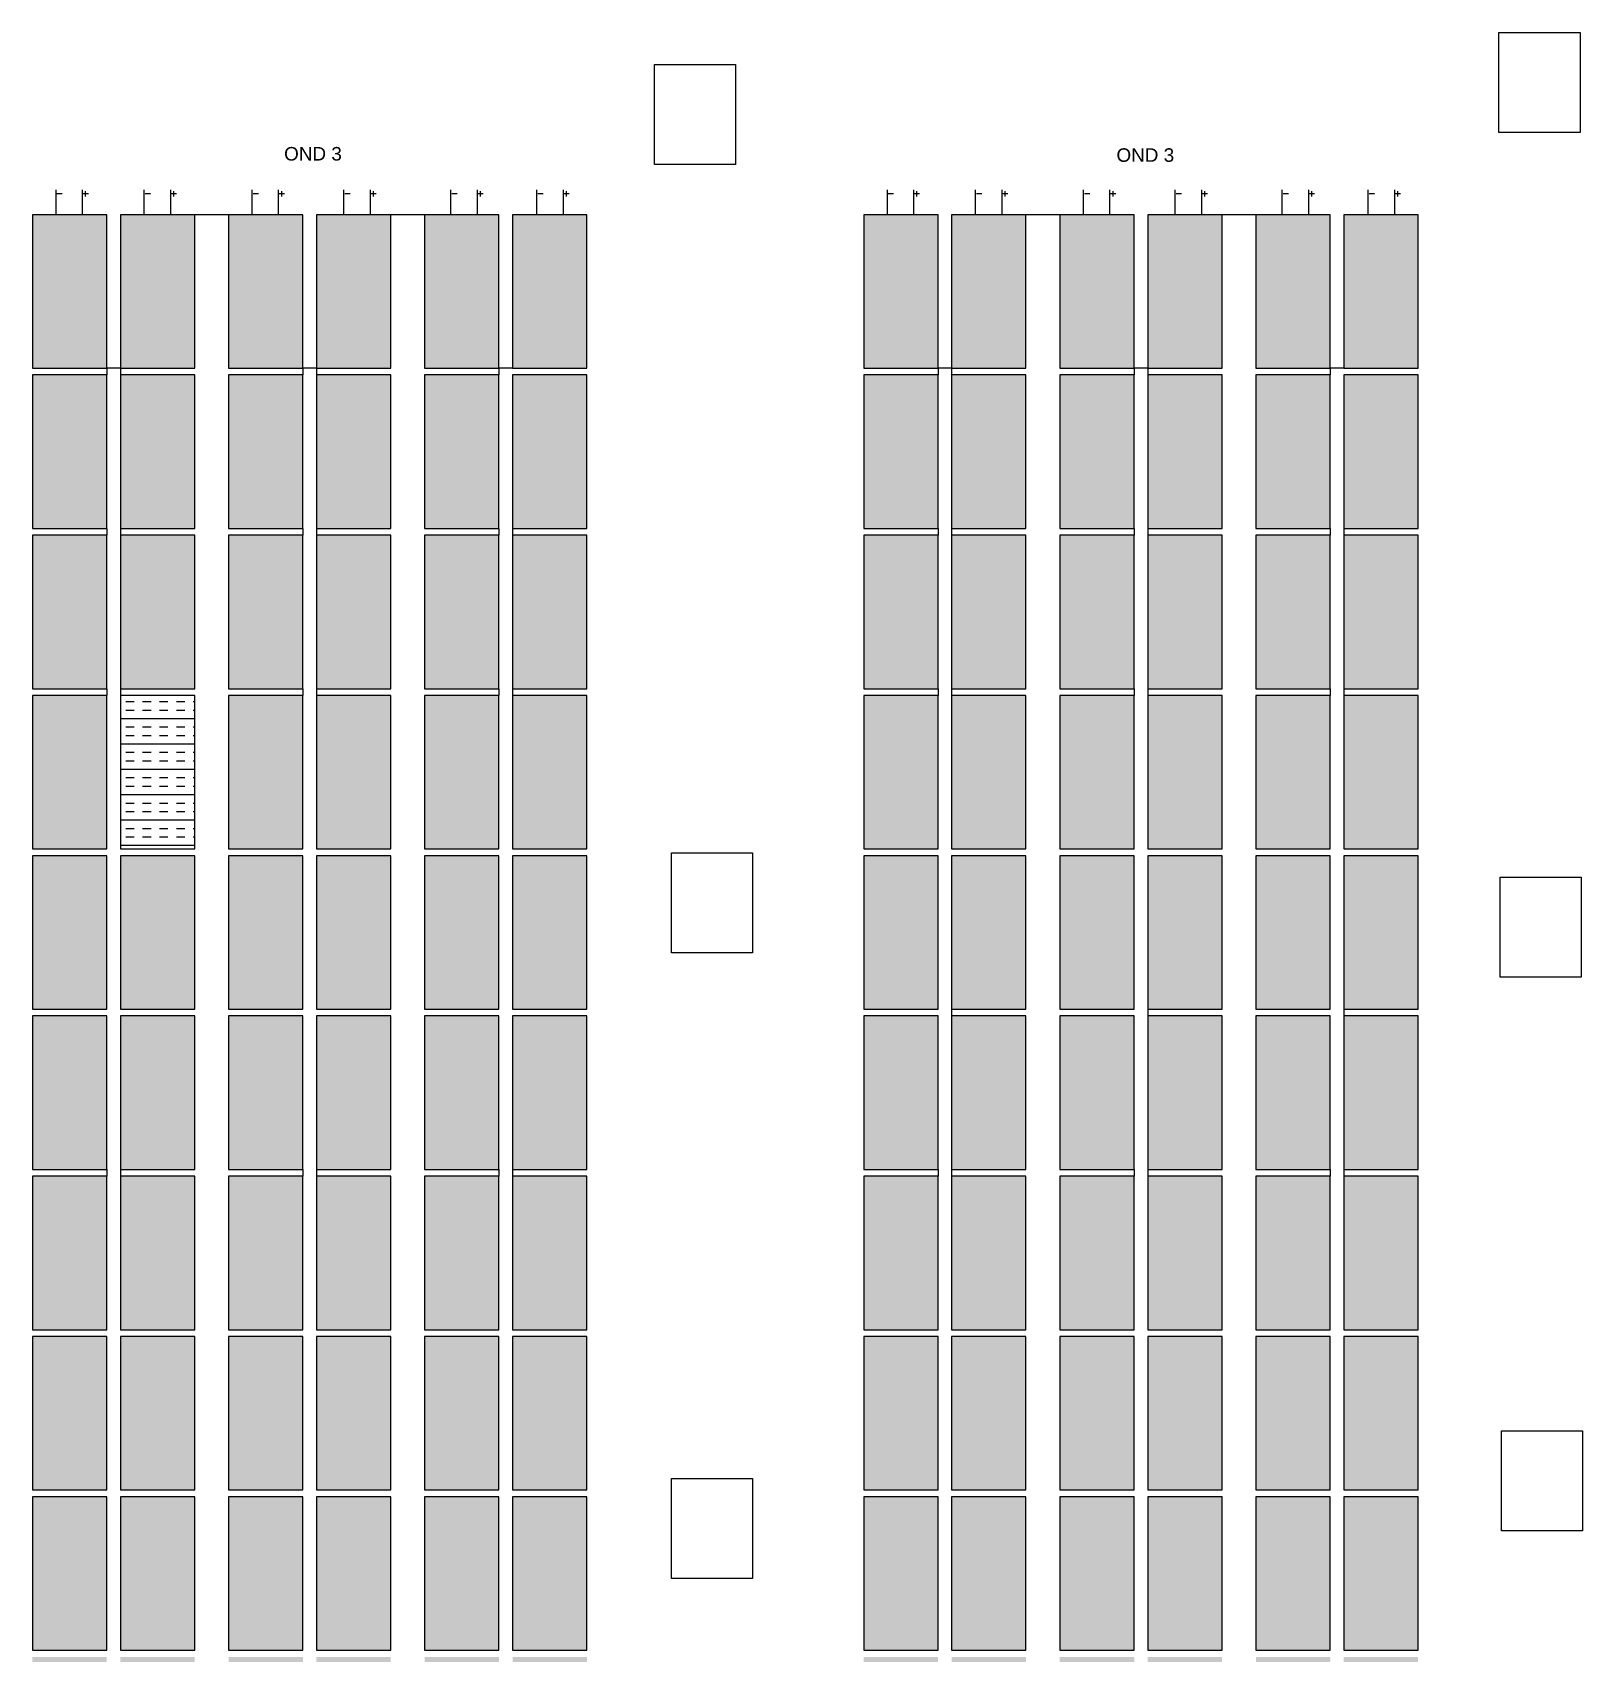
# Model space of a CAD drawing. Header units: inches. Extents: x 38 to 634, y 49 to 167.
# Drawn here: x 376.87 to 399.8, y 74.3 to 98.27 of the extents above; entities that cross this region are included whole.
import ezdxf

# ---------------------------------------------------------------- set-up
doc = ezdxf.new("R2010")
doc.units = ezdxf.units.IN
doc.header["$MEASUREMENT"] = 0
doc.styles.get("Standard").update_dxf_attribs({"font": 'arial.ttf'})

msp = doc.modelspace()

# ---------------------------------------------------------------- hatches: boundary and pattern name
at = {"true_color": 0x603857}
h = msp.add_hatch(dxfattribs=at)
h.set_pattern_fill('INSUL', color=219)
h.paths.add_polyline_path([(377.971, 95.576), (376.871, 95.576), (376.871, 93.306), (377.971, 93.306)])
h.paths.add_polyline_path([(377.971, 93.206), (376.871, 93.206), (376.871, 90.936), (377.971, 90.936)])
h.paths.add_polyline_path([(377.971, 90.836), (376.871, 90.836), (376.871, 88.566), (377.971, 88.566)])
h.paths.add_polyline_path([(377.971, 88.466), (376.871, 88.466), (376.871, 86.196), (377.971, 86.196)])
h.paths.add_polyline_path([(377.971, 86.096), (376.871, 86.096), (376.871, 83.826), (377.971, 83.826)])
h.paths.add_polyline_path([(377.971, 83.726), (376.871, 83.726), (376.871, 81.456), (377.971, 81.456)])
h.paths.add_polyline_path([(377.971, 81.356), (376.871, 81.356), (376.871, 79.086), (377.971, 79.086)])
h.paths.add_polyline_path([(377.971, 78.986), (376.871, 78.986), (376.871, 76.716), (377.971, 76.716)])
h.paths.add_polyline_path([(377.971, 76.616), (376.871, 76.616), (376.871, 74.346), (377.971, 74.346)])
h.paths.add_polyline_path([(377.971, 74.246), (376.871, 74.246), (376.871, 71.976), (377.971, 71.976)])
h.paths.add_polyline_path([(377.971, 71.876), (376.871, 71.876), (376.871, 69.606), (377.971, 69.606)])
h.paths.add_polyline_path([(377.971, 69.506), (376.871, 69.506), (376.871, 67.236), (377.971, 67.236)])
h.paths.add_polyline_path([(377.971, 67.136), (376.871, 67.136), (376.871, 64.866), (377.971, 64.866)])
h.paths.add_polyline_path([(377.971, 64.766), (376.871, 64.766), (376.871, 62.496), (377.971, 62.496)])
h.paths.add_polyline_path([(377.971, 62.396), (376.871, 62.396), (376.871, 60.126), (377.971, 60.126)])
at = {"true_color": 0x493140}
h = msp.add_hatch(dxfattribs=at)
h.set_pattern_fill('INSUL', color=229)
h.paths.add_polyline_path([(379.271, 95.576), (378.171, 95.576), (378.171, 93.306), (379.271, 93.306)])
h.paths.add_polyline_path([(379.271, 93.206), (378.171, 93.206), (378.171, 90.936), (379.271, 90.936)])
h.paths.add_polyline_path([(379.271, 90.836), (378.171, 90.836), (378.171, 88.566), (379.271, 88.566)])
h.paths.add_polyline_path([(379.271, 86.096), (378.171, 86.096), (378.171, 83.826), (379.271, 83.826)])
h.paths.add_polyline_path([(379.271, 83.726), (378.171, 83.726), (378.171, 81.456), (379.271, 81.456)])
h.paths.add_polyline_path([(379.271, 81.356), (378.171, 81.356), (378.171, 79.086), (379.271, 79.086)])
h.paths.add_polyline_path([(379.271, 78.986), (378.171, 78.986), (378.171, 76.716), (379.271, 76.716)])
h.paths.add_polyline_path([(379.271, 76.616), (378.171, 76.616), (378.171, 74.346), (379.271, 74.346)])
h.paths.add_polyline_path([(379.271, 74.246), (378.171, 74.246), (378.171, 71.976), (379.271, 71.976)])
h.paths.add_polyline_path([(379.271, 71.876), (378.171, 71.876), (378.171, 69.606), (379.271, 69.606)])
h.paths.add_polyline_path([(379.271, 69.506), (378.171, 69.506), (378.171, 67.236), (379.271, 67.236)])
h.paths.add_polyline_path([(379.271, 67.136), (378.171, 67.136), (378.171, 64.866), (379.271, 64.866)])
h.paths.add_polyline_path([(379.271, 64.766), (378.171, 64.766), (378.171, 62.496), (379.271, 62.496)])
h.paths.add_polyline_path([(379.271, 62.396), (378.171, 62.396), (378.171, 60.126), (379.271, 60.126)])
at = {"true_color": 0x6b80a2}
h = msp.add_hatch(dxfattribs=at)
h.set_pattern_fill('INSUL', color=145)
h.paths.add_polyline_path([(380.871, 95.576), (379.771, 95.576), (379.771, 93.306), (380.871, 93.306)])
h.paths.add_polyline_path([(380.871, 93.206), (379.771, 93.206), (379.771, 90.936), (380.871, 90.936)])
h.paths.add_polyline_path([(380.871, 90.836), (379.771, 90.836), (379.771, 88.566), (380.871, 88.566)])
h.paths.add_polyline_path([(380.871, 88.466), (379.771, 88.466), (379.771, 86.196), (380.871, 86.196)])
h.paths.add_polyline_path([(380.871, 86.096), (379.771, 86.096), (379.771, 83.826), (380.871, 83.826)])
h.paths.add_polyline_path([(380.871, 83.726), (379.771, 83.726), (379.771, 81.456), (380.871, 81.456)])
h.paths.add_polyline_path([(380.871, 81.356), (379.771, 81.356), (379.771, 79.086), (380.871, 79.086)])
h.paths.add_polyline_path([(380.871, 78.986), (379.771, 78.986), (379.771, 76.716), (380.871, 76.716)])
h.paths.add_polyline_path([(380.871, 76.616), (379.771, 76.616), (379.771, 74.346), (380.871, 74.346)])
h.paths.add_polyline_path([(380.871, 74.246), (379.771, 74.246), (379.771, 71.976), (380.871, 71.976)])
h.paths.add_polyline_path([(380.871, 71.876), (379.771, 71.876), (379.771, 69.606), (380.871, 69.606)])
h.paths.add_polyline_path([(380.871, 69.506), (379.771, 69.506), (379.771, 67.236), (380.871, 67.236)])
h.paths.add_polyline_path([(380.871, 67.136), (379.771, 67.136), (379.771, 64.866), (380.871, 64.866)])
h.paths.add_polyline_path([(380.871, 64.766), (379.771, 64.766), (379.771, 62.496), (380.871, 62.496)])
h.paths.add_polyline_path([(380.871, 62.396), (379.771, 62.396), (379.771, 60.126), (380.871, 60.126)])
at = {"true_color": 0x555887}
h = msp.add_hatch(dxfattribs=at)
h.set_pattern_fill('INSUL', color=165)
h.paths.add_polyline_path([(382.171, 95.576), (381.071, 95.576), (381.071, 93.306), (382.171, 93.306)])
h.paths.add_polyline_path([(382.171, 93.206), (381.071, 93.206), (381.071, 90.936), (382.171, 90.936)])
h.paths.add_polyline_path([(382.171, 90.836), (381.071, 90.836), (381.071, 88.566), (382.171, 88.566)])
h.paths.add_polyline_path([(382.171, 88.466), (381.071, 88.466), (381.071, 86.196), (382.171, 86.196)])
h.paths.add_polyline_path([(382.171, 86.096), (381.071, 86.096), (381.071, 83.826), (382.171, 83.826)])
h.paths.add_polyline_path([(382.171, 83.726), (381.071, 83.726), (381.071, 81.456), (382.171, 81.456)])
h.paths.add_polyline_path([(382.171, 81.356), (381.071, 81.356), (381.071, 79.086), (382.171, 79.086)])
h.paths.add_polyline_path([(382.171, 78.986), (381.071, 78.986), (381.071, 76.716), (382.171, 76.716)])
h.paths.add_polyline_path([(382.171, 76.616), (381.071, 76.616), (381.071, 74.346), (382.171, 74.346)])
h.paths.add_polyline_path([(382.171, 74.246), (381.071, 74.246), (381.071, 71.976), (382.171, 71.976)])
h.paths.add_polyline_path([(382.171, 71.876), (381.071, 71.876), (381.071, 69.606), (382.171, 69.606)])
h.paths.add_polyline_path([(382.171, 69.506), (381.071, 69.506), (381.071, 67.236), (382.171, 67.236)])
h.paths.add_polyline_path([(382.171, 67.136), (381.071, 67.136), (381.071, 64.866), (382.171, 64.866)])
h.paths.add_polyline_path([(382.171, 64.766), (381.071, 64.766), (381.071, 62.496), (382.171, 62.496)])
h.paths.add_polyline_path([(382.171, 62.396), (381.071, 62.396), (381.071, 60.126), (382.171, 60.126)])
at = {"true_color": 0xf26722}
h = msp.add_hatch(dxfattribs=at)
h.set_pattern_fill('INSUL', color=30)
h.paths.add_polyline_path([(383.771, 95.576), (382.671, 95.576), (382.671, 93.306), (383.771, 93.306)])
h.paths.add_polyline_path([(383.771, 93.206), (382.671, 93.206), (382.671, 90.936), (383.771, 90.936)])
h.paths.add_polyline_path([(383.771, 90.836), (382.671, 90.836), (382.671, 88.566), (383.771, 88.566)])
h.paths.add_polyline_path([(383.771, 88.466), (382.671, 88.466), (382.671, 86.196), (383.771, 86.196)])
h.paths.add_polyline_path([(383.771, 86.096), (382.671, 86.096), (382.671, 83.826), (383.771, 83.826)])
h.paths.add_polyline_path([(383.771, 83.726), (382.671, 83.726), (382.671, 81.456), (383.771, 81.456)])
h.paths.add_polyline_path([(383.771, 81.356), (382.671, 81.356), (382.671, 79.086), (383.771, 79.086)])
h.paths.add_polyline_path([(383.771, 78.986), (382.671, 78.986), (382.671, 76.716), (383.771, 76.716)])
h.paths.add_polyline_path([(383.771, 76.616), (382.671, 76.616), (382.671, 74.346), (383.771, 74.346)])
h.paths.add_polyline_path([(383.771, 74.246), (382.671, 74.246), (382.671, 71.976), (383.771, 71.976)])
h.paths.add_polyline_path([(383.771, 71.876), (382.671, 71.876), (382.671, 69.606), (383.771, 69.606)])
h.paths.add_polyline_path([(383.771, 69.506), (382.671, 69.506), (382.671, 67.236), (383.771, 67.236)])
h.paths.add_polyline_path([(383.771, 67.136), (382.671, 67.136), (382.671, 64.866), (383.771, 64.866)])
h.paths.add_polyline_path([(383.771, 64.766), (382.671, 64.766), (382.671, 62.496), (383.771, 62.496)])
h.paths.add_polyline_path([(383.771, 62.396), (382.671, 62.396), (382.671, 60.126), (383.771, 60.126)])
at = {"true_color": 0xa953a0}
h = msp.add_hatch(dxfattribs=at)
h.set_pattern_fill('INSUL', color=215)
h.paths.add_polyline_path([(385.071, 95.576), (383.971, 95.576), (383.971, 93.306), (385.071, 93.306)])
h.paths.add_polyline_path([(385.071, 93.206), (383.971, 93.206), (383.971, 90.936), (385.071, 90.936)])
h.paths.add_polyline_path([(385.071, 90.836), (383.971, 90.836), (383.971, 88.566), (385.071, 88.566)])
h.paths.add_polyline_path([(385.071, 88.466), (383.971, 88.466), (383.971, 86.196), (385.071, 86.196)])
h.paths.add_polyline_path([(385.071, 86.096), (383.971, 86.096), (383.971, 83.826), (385.071, 83.826)])
h.paths.add_polyline_path([(385.071, 83.726), (383.971, 83.726), (383.971, 81.456), (385.071, 81.456)])
h.paths.add_polyline_path([(385.071, 81.356), (383.971, 81.356), (383.971, 79.086), (385.071, 79.086)])
h.paths.add_polyline_path([(385.071, 78.986), (383.971, 78.986), (383.971, 76.716), (385.071, 76.716)])
h.paths.add_polyline_path([(385.071, 76.616), (383.971, 76.616), (383.971, 74.346), (385.071, 74.346)])
h.paths.add_polyline_path([(385.071, 74.246), (383.971, 74.246), (383.971, 71.976), (385.071, 71.976)])
h.paths.add_polyline_path([(385.071, 71.876), (383.971, 71.876), (383.971, 69.606), (385.071, 69.606)])
h.paths.add_polyline_path([(385.071, 69.506), (383.971, 69.506), (383.971, 67.236), (385.071, 67.236)])
h.paths.add_polyline_path([(385.071, 67.136), (383.971, 67.136), (383.971, 64.866), (385.071, 64.866)])
h.paths.add_polyline_path([(385.071, 64.766), (383.971, 64.766), (383.971, 62.496), (385.071, 62.496)])
h.paths.add_polyline_path([(385.071, 62.396), (383.971, 62.396), (383.971, 60.126), (385.071, 60.126)])
h = msp.add_hatch()
h.set_pattern_fill('INSUL', color=2)
h.paths.add_polyline_path([(390.265, 95.576), (389.165, 95.576), (389.165, 93.306), (390.265, 93.306)])
h.paths.add_polyline_path([(390.265, 93.206), (389.165, 93.206), (389.165, 90.936), (390.265, 90.936)])
h.paths.add_polyline_path([(390.265, 90.836), (389.165, 90.836), (389.165, 88.566), (390.265, 88.566)])
h.paths.add_polyline_path([(390.265, 88.466), (389.165, 88.466), (389.165, 86.196), (390.265, 86.196)])
h.paths.add_polyline_path([(390.265, 86.096), (389.165, 86.096), (389.165, 83.826), (390.265, 83.826)])
h.paths.add_polyline_path([(390.265, 83.726), (389.165, 83.726), (389.165, 81.456), (390.265, 81.456)])
h.paths.add_polyline_path([(390.265, 81.356), (389.165, 81.356), (389.165, 79.086), (390.265, 79.086)])
h.paths.add_polyline_path([(390.265, 78.986), (389.165, 78.986), (389.165, 76.716), (390.265, 76.716)])
h.paths.add_polyline_path([(390.265, 76.616), (389.165, 76.616), (389.165, 74.346), (390.265, 74.346)])
h.paths.add_polyline_path([(390.265, 74.246), (389.165, 74.246), (389.165, 71.976), (390.265, 71.976)])
h.paths.add_polyline_path([(390.265, 71.876), (389.165, 71.876), (389.165, 69.606), (390.265, 69.606)])
h.paths.add_polyline_path([(390.265, 69.506), (389.165, 69.506), (389.165, 67.236), (390.265, 67.236)])
h.paths.add_polyline_path([(390.265, 67.136), (389.165, 67.136), (389.165, 64.866), (390.265, 64.866)])
h.paths.add_polyline_path([(390.265, 64.766), (389.165, 64.766), (389.165, 62.496), (390.265, 62.496)])
h.paths.add_polyline_path([(390.265, 62.396), (389.165, 62.396), (389.165, 60.126), (390.265, 60.126)])
h = msp.add_hatch()
h.set_pattern_fill('INSUL', color=1)
h.paths.add_polyline_path([(391.565, 95.576), (390.465, 95.576), (390.465, 93.306), (391.565, 93.306)])
h.paths.add_polyline_path([(391.565, 93.206), (390.465, 93.206), (390.465, 90.936), (391.565, 90.936)])
h.paths.add_polyline_path([(391.565, 90.836), (390.465, 90.836), (390.465, 88.566), (391.565, 88.566)])
h.paths.add_polyline_path([(391.565, 88.466), (390.465, 88.466), (390.465, 86.196), (391.565, 86.196)])
h.paths.add_polyline_path([(391.565, 86.096), (390.465, 86.096), (390.465, 83.826), (391.565, 83.826)])
h.paths.add_polyline_path([(391.565, 83.726), (390.465, 83.726), (390.465, 81.456), (391.565, 81.456)])
h.paths.add_polyline_path([(391.565, 81.356), (390.465, 81.356), (390.465, 79.086), (391.565, 79.086)])
h.paths.add_polyline_path([(391.565, 78.986), (390.465, 78.986), (390.465, 76.716), (391.565, 76.716)])
h.paths.add_polyline_path([(391.565, 76.616), (390.465, 76.616), (390.465, 74.346), (391.565, 74.346)])
h.paths.add_polyline_path([(391.565, 74.246), (390.465, 74.246), (390.465, 71.976), (391.565, 71.976)])
h.paths.add_polyline_path([(391.565, 71.876), (390.465, 71.876), (390.465, 69.606), (391.565, 69.606)])
h.paths.add_polyline_path([(391.565, 69.506), (390.465, 69.506), (390.465, 67.236), (391.565, 67.236)])
h.paths.add_polyline_path([(391.565, 67.136), (390.465, 67.136), (390.465, 64.866), (391.565, 64.866)])
h.paths.add_polyline_path([(391.565, 64.766), (390.465, 64.766), (390.465, 62.496), (391.565, 62.496)])
h.paths.add_polyline_path([(391.565, 62.396), (390.465, 62.396), (390.465, 60.126), (391.565, 60.126)])
at = {"true_color": 0x3a7050}
h = msp.add_hatch(dxfattribs=at)
h.set_pattern_fill('INSUL', color=107)
h.paths.add_polyline_path([(393.165, 95.576), (392.065, 95.576), (392.065, 93.306), (393.165, 93.306)])
h.paths.add_polyline_path([(393.165, 93.206), (392.065, 93.206), (392.065, 90.936), (393.165, 90.936)])
h.paths.add_polyline_path([(393.165, 90.836), (392.065, 90.836), (392.065, 88.566), (393.165, 88.566)])
h.paths.add_polyline_path([(393.165, 88.466), (392.065, 88.466), (392.065, 86.196), (393.165, 86.196)])
h.paths.add_polyline_path([(393.165, 86.096), (392.065, 86.096), (392.065, 83.826), (393.165, 83.826)])
h.paths.add_polyline_path([(393.165, 83.726), (392.065, 83.726), (392.065, 81.456), (393.165, 81.456)])
h.paths.add_polyline_path([(393.165, 81.356), (392.065, 81.356), (392.065, 79.086), (393.165, 79.086)])
h.paths.add_polyline_path([(393.165, 78.986), (392.065, 78.986), (392.065, 76.716), (393.165, 76.716)])
h.paths.add_polyline_path([(393.165, 76.616), (392.065, 76.616), (392.065, 74.346), (393.165, 74.346)])
h.paths.add_polyline_path([(393.165, 74.246), (392.065, 74.246), (392.065, 71.976), (393.165, 71.976)])
h.paths.add_polyline_path([(393.165, 71.876), (392.065, 71.876), (392.065, 69.606), (393.165, 69.606)])
h.paths.add_polyline_path([(393.165, 67.136), (392.065, 67.136), (392.065, 64.866), (393.165, 64.866)])
h.paths.add_polyline_path([(393.165, 69.506), (392.065, 69.506), (392.065, 67.236), (393.165, 67.236)])
h.paths.add_polyline_path([(393.165, 64.766), (392.065, 64.766), (392.065, 62.496), (393.165, 62.496)])
h.paths.add_polyline_path([(393.165, 62.396), (392.065, 62.396), (392.065, 60.126), (393.165, 60.126)])
h = msp.add_hatch()
h.set_pattern_fill('INSUL', color=3)
h.paths.add_polyline_path([(394.465, 95.576), (393.365, 95.576), (393.365, 93.306), (394.465, 93.306)])
h.paths.add_polyline_path([(394.465, 93.206), (393.365, 93.206), (393.365, 90.936), (394.465, 90.936)])
h.paths.add_polyline_path([(394.465, 90.836), (393.365, 90.836), (393.365, 88.566), (394.465, 88.566)])
h.paths.add_polyline_path([(394.465, 88.466), (393.365, 88.466), (393.365, 86.196), (394.465, 86.196)])
h.paths.add_polyline_path([(394.465, 86.096), (393.365, 86.096), (393.365, 83.826), (394.465, 83.826)])
h.paths.add_polyline_path([(394.465, 83.726), (393.365, 83.726), (393.365, 81.456), (394.465, 81.456)])
h.paths.add_polyline_path([(394.465, 81.356), (393.365, 81.356), (393.365, 79.086), (394.465, 79.086)])
h.paths.add_polyline_path([(394.465, 78.986), (393.365, 78.986), (393.365, 76.716), (394.465, 76.716)])
h.paths.add_polyline_path([(394.465, 76.616), (393.365, 76.616), (393.365, 74.346), (394.465, 74.346)])
h.paths.add_polyline_path([(394.465, 74.246), (393.365, 74.246), (393.365, 71.976), (394.465, 71.976)])
h.paths.add_polyline_path([(394.465, 71.876), (393.365, 71.876), (393.365, 69.606), (394.465, 69.606)])
h.paths.add_polyline_path([(394.465, 69.506), (393.365, 69.506), (393.365, 67.236), (394.465, 67.236)])
h.paths.add_polyline_path([(394.465, 67.136), (393.365, 67.136), (393.365, 64.866), (394.465, 64.866)])
h.paths.add_polyline_path([(394.465, 64.766), (393.365, 64.766), (393.365, 62.496), (394.465, 62.496)])
h.paths.add_polyline_path([(394.465, 62.396), (393.365, 62.396), (393.365, 60.126), (394.465, 60.126)])
h = msp.add_hatch()
h.set_pattern_fill('INSUL', color=6)
h.paths.add_polyline_path([(396.065, 95.576), (394.965, 95.576), (394.965, 93.306), (396.065, 93.306)])
h.paths.add_polyline_path([(396.065, 93.206), (394.965, 93.206), (394.965, 90.936), (396.065, 90.936)])
h.paths.add_polyline_path([(396.065, 90.836), (394.965, 90.836), (394.965, 88.566), (396.065, 88.566)])
h.paths.add_polyline_path([(396.065, 88.466), (394.965, 88.466), (394.965, 86.196), (396.065, 86.196)])
h.paths.add_polyline_path([(396.065, 86.096), (394.965, 86.096), (394.965, 83.826), (396.065, 83.826)])
h.paths.add_polyline_path([(396.065, 83.726), (394.965, 83.726), (394.965, 81.456), (396.065, 81.456)])
h.paths.add_polyline_path([(396.065, 81.356), (394.965, 81.356), (394.965, 79.086), (396.065, 79.086)])
h.paths.add_polyline_path([(396.065, 78.986), (394.965, 78.986), (394.965, 76.716), (396.065, 76.716)])
h.paths.add_polyline_path([(396.065, 76.616), (394.965, 76.616), (394.965, 74.346), (396.065, 74.346)])
h.paths.add_polyline_path([(396.065, 74.246), (394.965, 74.246), (394.965, 71.976), (396.065, 71.976)])
h.paths.add_polyline_path([(396.065, 71.876), (394.965, 71.876), (394.965, 69.606), (396.065, 69.606)])
h.paths.add_polyline_path([(396.065, 69.506), (394.965, 69.506), (394.965, 67.236), (396.065, 67.236)])
h.paths.add_polyline_path([(396.065, 67.136), (394.965, 67.136), (394.965, 64.866), (396.065, 64.866)])
h.paths.add_polyline_path([(396.065, 64.766), (394.965, 64.766), (394.965, 62.496), (396.065, 62.496)])
h.paths.add_polyline_path([(396.065, 62.396), (394.965, 62.396), (394.965, 60.126), (396.065, 60.126)])
h = msp.add_hatch()
h.set_pattern_fill('INSUL', color=244)
h.paths.add_polyline_path([(397.365, 95.576), (396.265, 95.576), (396.265, 93.306), (397.365, 93.306)])
h.paths.add_polyline_path([(397.365, 93.206), (396.265, 93.206), (396.265, 90.936), (397.365, 90.936)])
h.paths.add_polyline_path([(397.365, 90.836), (396.265, 90.836), (396.265, 88.566), (397.365, 88.566)])
h.paths.add_polyline_path([(397.365, 88.466), (396.265, 88.466), (396.265, 86.196), (397.365, 86.196)])
h.paths.add_polyline_path([(397.365, 86.096), (396.265, 86.096), (396.265, 83.826), (397.365, 83.826)])
h.paths.add_polyline_path([(397.365, 83.726), (396.265, 83.726), (396.265, 81.456), (397.365, 81.456)])
h.paths.add_polyline_path([(397.365, 81.356), (396.265, 81.356), (396.265, 79.086), (397.365, 79.086)])
h.paths.add_polyline_path([(397.365, 78.986), (396.265, 78.986), (396.265, 76.716), (397.365, 76.716)])
h.paths.add_polyline_path([(397.365, 76.616), (396.265, 76.616), (396.265, 74.346), (397.365, 74.346)])
h.paths.add_polyline_path([(397.365, 74.246), (396.265, 74.246), (396.265, 71.976), (397.365, 71.976)])
h.paths.add_polyline_path([(397.365, 71.876), (396.265, 71.876), (396.265, 69.606), (397.365, 69.606)])
h.paths.add_polyline_path([(397.365, 69.506), (396.265, 69.506), (396.265, 67.236), (397.365, 67.236)])
h.paths.add_polyline_path([(397.365, 67.136), (396.265, 67.136), (396.265, 64.866), (397.365, 64.866)])
h.paths.add_polyline_path([(397.365, 64.766), (396.265, 64.766), (396.265, 62.496), (397.365, 62.496)])
h.paths.add_polyline_path([(397.365, 62.396), (396.265, 62.396), (396.265, 60.126), (397.365, 60.126)])
at = {"true_color": 0x493140}
h = msp.add_hatch(dxfattribs=at)
h.set_pattern_fill('INSUL', color=229)
h.paths.add_polyline_path([(379.271, 88.466), (378.171, 88.466), (378.171, 86.196), (379.271, 86.196)])

# ---------------------------------------------------------------- linework, layer by layer
for p, q in [((398.559, 98.272), (399.759, 98.272)), ((398.559, 96.791), (398.559, 98.272)), ((399.759, 98.272), (399.759, 97.991)), ((399.759, 97.991), (399.759, 97.991)), ((399.759, 97.991), (399.759, 96.791)), ((386.069, 97.799), (387.269, 97.799)), ((386.069, 96.319), (386.069, 97.799)), ((387.269, 97.799), (387.269, 97.519)), ((387.269, 97.519), (387.269, 97.519)), ((387.269, 97.519), (387.269, 96.319)), ((399.759, 96.791), (398.559, 96.791)), ((387.269, 96.319), (386.069, 96.319)), ((377.658, 95.846), (377.658, 95.925)), ((378.963, 95.846), (378.963, 95.925)), ((380.558, 95.846), (380.558, 95.925)), ((381.916, 95.846), (381.916, 95.925)), ((383.499, 95.846), (383.499, 95.925)), ((384.771, 95.846), (384.771, 95.925)), ((389.952, 95.846), (389.952, 95.925)), ((391.257, 95.846), (391.257, 95.925)), ((392.853, 95.846), (392.853, 95.925)), ((394.21, 95.846), (394.21, 95.925)), ((395.793, 95.846), (395.793, 95.925)), ((397.065, 95.846), (397.065, 95.925)), ((377.312, 95.886), (377.233, 95.886)), ((377.698, 95.886), (377.618, 95.886)), ((378.617, 95.886), (378.537, 95.886)), ((379.002, 95.886), (378.923, 95.886)), ((380.213, 95.886), (380.133, 95.886)), ((380.598, 95.886), (380.519, 95.886)), ((381.57, 95.886), (381.49, 95.886)), ((381.956, 95.886), (381.876, 95.886)), ((383.153, 95.886), (383.074, 95.886)), ((383.539, 95.886), (383.459, 95.886)), ((384.425, 95.886), (384.346, 95.886)), ((384.811, 95.886), (384.731, 95.886)), ((389.607, 95.886), (389.527, 95.886)), ((389.992, 95.886), (389.913, 95.886)), ((390.912, 95.886), (390.832, 95.886)), ((391.297, 95.886), (391.217, 95.886)), ((392.507, 95.886), (392.428, 95.886)), ((392.893, 95.886), (392.813, 95.886)), ((393.865, 95.886), (393.785, 95.886)), ((394.25, 95.886), (394.17, 95.886)), ((395.448, 95.886), (395.368, 95.886)), ((395.833, 95.886), (395.753, 95.886)), ((396.72, 95.886), (396.64, 95.886)), ((397.105, 95.886), (397.026, 95.886)), ((379.771, 95.576), (379.271, 95.576)), ((382.671, 95.576), (382.171, 95.576)), ((392.065, 95.576), (391.565, 95.576)), ((394.965, 95.576), (394.465, 95.576)), ((378.171, 93.306), (377.971, 93.306)), ((377.971, 93.306), (377.971, 93.206)), ((378.171, 93.306), (378.171, 93.206)), ((381.071, 93.306), (380.871, 93.306)), ((380.871, 93.306), (380.871, 93.206)), ((381.071, 93.306), (381.071, 93.206)), ((383.971, 93.306), (383.771, 93.306)), ((383.771, 93.306), (383.771, 93.206)), ((390.465, 93.306), (390.265, 93.306)), ((390.265, 93.306), (390.265, 93.206)), ((390.465, 93.306), (390.465, 93.206)), ((393.365, 93.306), (393.165, 93.306)), ((393.165, 93.306), (393.165, 93.206)), ((393.365, 93.306), (393.365, 93.206)), ((396.265, 93.306), (396.065, 93.306)), ((396.065, 93.306), (396.065, 93.206)), ((377.971, 90.936), (377.971, 90.836)), ((378.171, 90.936), (378.171, 90.836)), ((380.871, 90.936), (380.871, 90.836)), ((381.071, 90.936), (381.071, 90.836)), ((383.771, 90.936), (383.771, 90.836)), ((383.971, 90.936), (383.971, 90.836)), ((390.265, 90.936), (390.265, 90.836)), ((390.465, 90.936), (390.465, 90.836)), ((393.165, 90.936), (393.165, 90.836)), ((393.365, 90.936), (393.365, 90.836)), ((396.065, 90.936), (396.065, 90.836)), ((396.265, 90.936), (396.265, 90.836)), ((377.971, 88.566), (377.971, 88.466)), ((378.171, 88.566), (378.171, 88.466)), ((380.871, 88.566), (380.871, 88.466)), ((381.071, 88.566), (381.071, 88.466)), ((383.771, 88.566), (383.771, 88.466)), ((383.971, 88.566), (383.971, 88.466)), ((390.265, 88.566), (390.265, 88.466)), ((390.465, 88.566), (390.465, 88.466)), ((393.165, 88.566), (393.165, 88.466)), ((393.365, 88.566), (393.365, 88.466)), ((396.065, 88.566), (396.065, 88.466)), ((396.265, 88.566), (396.265, 88.466)), ((386.321, 86.139), (387.521, 86.139)), ((386.321, 84.659), (386.321, 86.139)), ((387.521, 86.139), (387.521, 85.859)), ((387.521, 85.859), (387.521, 85.859)), ((387.521, 85.859), (387.521, 84.659)), ((398.576, 85.779), (399.776, 85.779)), ((398.576, 84.299), (398.576, 85.779)), ((399.776, 85.779), (399.776, 85.499)), ((399.776, 85.499), (399.776, 85.499)), ((399.776, 85.499), (399.776, 84.299)), ((387.521, 84.659), (386.321, 84.659)), ((399.776, 84.299), (398.576, 84.299)), ((390.465, 83.826), (390.465, 83.726)), ((393.365, 83.826), (393.365, 83.726)), ((396.265, 83.826), (396.265, 83.726)), ((377.971, 81.456), (377.971, 81.356)), ((378.171, 81.456), (378.171, 81.356)), ((380.871, 81.456), (380.871, 81.356)), ((381.071, 81.456), (381.071, 81.356)), ((383.771, 81.456), (383.771, 81.356)), ((383.971, 81.456), (383.971, 81.356)), ((390.265, 81.456), (390.265, 81.356)), ((390.465, 81.456), (390.465, 81.356)), ((393.165, 81.456), (393.165, 81.356)), ((393.365, 81.456), (393.365, 81.356)), ((396.065, 81.456), (396.065, 81.356)), ((396.265, 81.456), (396.265, 81.356)), ((398.597, 77.591), (399.797, 77.591)), ((398.597, 76.111), (398.597, 77.591)), ((399.797, 77.591), (399.797, 77.311)), ((399.797, 77.311), (399.797, 77.311)), ((399.797, 77.311), (399.797, 76.111)), ((386.321, 76.886), (387.521, 76.886)), ((386.321, 75.406), (386.321, 76.886)), ((387.521, 76.886), (387.521, 76.606)), ((387.521, 76.606), (387.521, 76.606)), ((387.521, 76.606), (387.521, 75.406)), ((399.797, 76.111), (398.597, 76.111)), ((387.521, 75.406), (386.321, 75.406))]:
    msp.add_line(p, q)
at = {"color": 1}
for p, q in [((377.215, 95.942), (377.215, 95.576)), ((378.52, 95.942), (378.52, 95.576)), ((380.116, 95.942), (380.116, 95.576)), ((381.473, 95.942), (381.473, 95.576)), ((383.056, 95.942), (383.056, 95.576)), ((384.328, 95.942), (384.328, 95.576)), ((389.51, 95.942), (389.51, 95.576)), ((390.815, 95.942), (390.815, 95.576)), ((392.411, 95.942), (392.411, 95.576)), ((393.768, 95.942), (393.768, 95.576)), ((395.351, 95.942), (395.351, 95.576)), ((396.623, 95.942), (396.623, 95.576))]:
    msp.add_line(p, q, dxfattribs=at)
at = {"color": 5}
for p, q in [((377.606, 95.942), (377.606, 95.576)), ((378.911, 95.942), (378.911, 95.576)), ((380.507, 95.942), (380.507, 95.576)), ((381.864, 95.942), (381.864, 95.576)), ((383.447, 95.942), (383.447, 95.576)), ((384.719, 95.942), (384.719, 95.576)), ((389.901, 95.942), (389.901, 95.576)), ((391.206, 95.942), (391.206, 95.576)), ((392.801, 95.942), (392.801, 95.576)), ((394.159, 95.942), (394.159, 95.576)), ((395.742, 95.942), (395.742, 95.576)), ((397.014, 95.942), (397.014, 95.576))]:
    msp.add_line(p, q, dxfattribs=at)
for points in [[(376.871, 93.306), (377.971, 93.306), (377.971, 95.576), (376.871, 95.576)], [(378.171, 93.306), (379.271, 93.306), (379.271, 95.576), (378.171, 95.576)], [(379.771, 93.306), (380.871, 93.306), (380.871, 95.576), (379.771, 95.576)], [(381.071, 93.306), (382.171, 93.306), (382.171, 95.576), (381.071, 95.576)], [(382.671, 93.306), (383.771, 93.306), (383.771, 95.576), (382.671, 95.576)], [(383.971, 93.306), (385.071, 93.306), (385.071, 95.576), (383.971, 95.576)], [(389.165, 93.306), (390.265, 93.306), (390.265, 95.576), (389.165, 95.576)], [(390.465, 93.306), (391.565, 93.306), (391.565, 95.576), (390.465, 95.576)], [(392.065, 93.306), (393.165, 93.306), (393.165, 95.576), (392.065, 95.576)], [(393.365, 93.306), (394.465, 93.306), (394.465, 95.576), (393.365, 95.576)], [(394.965, 93.306), (396.065, 93.306), (396.065, 95.576), (394.965, 95.576)], [(396.265, 93.306), (397.365, 93.306), (397.365, 95.576), (396.265, 95.576)], [(376.871, 90.936), (377.971, 90.936), (377.971, 93.206), (376.871, 93.206)], [(378.171, 90.936), (379.271, 90.936), (379.271, 93.206), (378.171, 93.206)], [(379.771, 90.936), (380.871, 90.936), (380.871, 93.206), (379.771, 93.206)], [(381.071, 90.936), (382.171, 90.936), (382.171, 93.206), (381.071, 93.206)], [(382.671, 90.936), (383.771, 90.936), (383.771, 93.206), (382.671, 93.206)], [(383.971, 90.936), (385.071, 90.936), (385.071, 93.206), (383.971, 93.206)], [(389.165, 90.936), (390.265, 90.936), (390.265, 93.206), (389.165, 93.206)], [(390.465, 90.936), (391.565, 90.936), (391.565, 93.206), (390.465, 93.206)], [(392.065, 90.936), (393.165, 90.936), (393.165, 93.206), (392.065, 93.206)], [(393.365, 90.936), (394.465, 90.936), (394.465, 93.206), (393.365, 93.206)], [(394.965, 90.936), (396.065, 90.936), (396.065, 93.206), (394.965, 93.206)], [(396.265, 90.936), (397.365, 90.936), (397.365, 93.206), (396.265, 93.206)], [(376.871, 88.566), (377.971, 88.566), (377.971, 90.836), (376.871, 90.836)], [(378.171, 88.566), (379.271, 88.566), (379.271, 90.836), (378.171, 90.836)], [(379.771, 88.566), (380.871, 88.566), (380.871, 90.836), (379.771, 90.836)], [(381.071, 88.566), (382.171, 88.566), (382.171, 90.836), (381.071, 90.836)], [(382.671, 88.566), (383.771, 88.566), (383.771, 90.836), (382.671, 90.836)], [(383.971, 88.566), (385.071, 88.566), (385.071, 90.836), (383.971, 90.836)], [(389.165, 88.566), (390.265, 88.566), (390.265, 90.836), (389.165, 90.836)], [(390.465, 88.566), (391.565, 88.566), (391.565, 90.836), (390.465, 90.836)], [(392.065, 88.566), (393.165, 88.566), (393.165, 90.836), (392.065, 90.836)], [(393.365, 88.566), (394.465, 88.566), (394.465, 90.836), (393.365, 90.836)], [(394.965, 88.566), (396.065, 88.566), (396.065, 90.836), (394.965, 90.836)], [(396.265, 88.566), (397.365, 88.566), (397.365, 90.836), (396.265, 90.836)], [(376.871, 86.196), (377.971, 86.196), (377.971, 88.466), (376.871, 88.466)], [(378.171, 86.196), (379.271, 86.196), (379.271, 88.466), (378.171, 88.466)], [(379.771, 86.196), (380.871, 86.196), (380.871, 88.466), (379.771, 88.466)], [(381.071, 86.196), (382.171, 86.196), (382.171, 88.466), (381.071, 88.466)], [(382.671, 86.196), (383.771, 86.196), (383.771, 88.466), (382.671, 88.466)], [(383.971, 86.196), (385.071, 86.196), (385.071, 88.466), (383.971, 88.466)], [(389.165, 86.196), (390.265, 86.196), (390.265, 88.466), (389.165, 88.466)], [(390.465, 86.196), (391.565, 86.196), (391.565, 88.466), (390.465, 88.466)], [(392.065, 86.196), (393.165, 86.196), (393.165, 88.466), (392.065, 88.466)], [(393.365, 86.196), (394.465, 86.196), (394.465, 88.466), (393.365, 88.466)], [(394.965, 86.196), (396.065, 86.196), (396.065, 88.466), (394.965, 88.466)], [(396.265, 86.196), (397.365, 86.196), (397.365, 88.466), (396.265, 88.466)], [(376.871, 83.826), (377.971, 83.826), (377.971, 86.096), (376.871, 86.096)], [(378.171, 83.826), (379.271, 83.826), (379.271, 86.096), (378.171, 86.096)], [(379.771, 83.826), (380.871, 83.826), (380.871, 86.096), (379.771, 86.096)], [(381.071, 83.826), (382.171, 83.826), (382.171, 86.096), (381.071, 86.096)], [(382.671, 83.826), (383.771, 83.826), (383.771, 86.096), (382.671, 86.096)], [(383.971, 83.826), (385.071, 83.826), (385.071, 86.096), (383.971, 86.096)], [(389.165, 83.826), (390.265, 83.826), (390.265, 86.096), (389.165, 86.096)], [(390.465, 83.826), (391.565, 83.826), (391.565, 86.096), (390.465, 86.096)], [(392.065, 83.826), (393.165, 83.826), (393.165, 86.096), (392.065, 86.096)], [(393.365, 83.826), (394.465, 83.826), (394.465, 86.096), (393.365, 86.096)], [(394.965, 83.826), (396.065, 83.826), (396.065, 86.096), (394.965, 86.096)], [(396.265, 83.826), (397.365, 83.826), (397.365, 86.096), (396.265, 86.096)], [(376.871, 81.456), (377.971, 81.456), (377.971, 83.726), (376.871, 83.726)], [(378.171, 81.456), (379.271, 81.456), (379.271, 83.726), (378.171, 83.726)], [(379.771, 81.456), (380.871, 81.456), (380.871, 83.726), (379.771, 83.726)], [(381.071, 81.456), (382.171, 81.456), (382.171, 83.726), (381.071, 83.726)], [(382.671, 81.456), (383.771, 81.456), (383.771, 83.726), (382.671, 83.726)], [(383.971, 81.456), (385.071, 81.456), (385.071, 83.726), (383.971, 83.726)], [(389.165, 81.456), (390.265, 81.456), (390.265, 83.726), (389.165, 83.726)], [(390.465, 81.456), (391.565, 81.456), (391.565, 83.726), (390.465, 83.726)], [(392.065, 81.456), (393.165, 81.456), (393.165, 83.726), (392.065, 83.726)], [(393.365, 81.456), (394.465, 81.456), (394.465, 83.726), (393.365, 83.726)], [(394.965, 81.456), (396.065, 81.456), (396.065, 83.726), (394.965, 83.726)], [(396.265, 81.456), (397.365, 81.456), (397.365, 83.726), (396.265, 83.726)], [(376.871, 79.086), (377.971, 79.086), (377.971, 81.356), (376.871, 81.356)], [(378.171, 79.086), (379.271, 79.086), (379.271, 81.356), (378.171, 81.356)], [(379.771, 79.086), (380.871, 79.086), (380.871, 81.356), (379.771, 81.356)], [(381.071, 79.086), (382.171, 79.086), (382.171, 81.356), (381.071, 81.356)], [(382.671, 79.086), (383.771, 79.086), (383.771, 81.356), (382.671, 81.356)], [(383.971, 79.086), (385.071, 79.086), (385.071, 81.356), (383.971, 81.356)], [(389.165, 79.086), (390.265, 79.086), (390.265, 81.356), (389.165, 81.356)], [(390.465, 79.086), (391.565, 79.086), (391.565, 81.356), (390.465, 81.356)], [(392.065, 79.086), (393.165, 79.086), (393.165, 81.356), (392.065, 81.356)], [(393.365, 79.086), (394.465, 79.086), (394.465, 81.356), (393.365, 81.356)], [(394.965, 79.086), (396.065, 79.086), (396.065, 81.356), (394.965, 81.356)], [(396.265, 79.086), (397.365, 79.086), (397.365, 81.356), (396.265, 81.356)], [(376.871, 76.716), (377.971, 76.716), (377.971, 78.986), (376.871, 78.986)], [(378.171, 76.716), (379.271, 76.716), (379.271, 78.986), (378.171, 78.986)], [(379.771, 76.716), (380.871, 76.716), (380.871, 78.986), (379.771, 78.986)], [(381.071, 76.716), (382.171, 76.716), (382.171, 78.986), (381.071, 78.986)], [(382.671, 76.716), (383.771, 76.716), (383.771, 78.986), (382.671, 78.986)], [(383.971, 76.716), (385.071, 76.716), (385.071, 78.986), (383.971, 78.986)], [(389.165, 76.716), (390.265, 76.716), (390.265, 78.986), (389.165, 78.986)], [(390.465, 76.716), (391.565, 76.716), (391.565, 78.986), (390.465, 78.986)], [(392.065, 76.716), (393.165, 76.716), (393.165, 78.986), (392.065, 78.986)], [(393.365, 76.716), (394.465, 76.716), (394.465, 78.986), (393.365, 78.986)], [(394.965, 76.716), (396.065, 76.716), (396.065, 78.986), (394.965, 78.986)], [(396.265, 76.716), (397.365, 76.716), (397.365, 78.986), (396.265, 78.986)], [(376.871, 74.346), (377.971, 74.346), (377.971, 76.616), (376.871, 76.616)], [(378.171, 74.346), (379.271, 74.346), (379.271, 76.616), (378.171, 76.616)], [(379.771, 74.346), (380.871, 74.346), (380.871, 76.616), (379.771, 76.616)], [(381.071, 74.346), (382.171, 74.346), (382.171, 76.616), (381.071, 76.616)], [(382.671, 74.346), (383.771, 74.346), (383.771, 76.616), (382.671, 76.616)], [(383.971, 74.346), (385.071, 74.346), (385.071, 76.616), (383.971, 76.616)], [(389.165, 74.346), (390.265, 74.346), (390.265, 76.616), (389.165, 76.616)], [(390.465, 74.346), (391.565, 74.346), (391.565, 76.616), (390.465, 76.616)], [(392.065, 74.346), (393.165, 74.346), (393.165, 76.616), (392.065, 76.616)], [(393.365, 74.346), (394.465, 74.346), (394.465, 76.616), (393.365, 76.616)], [(394.965, 74.346), (396.065, 74.346), (396.065, 76.616), (394.965, 76.616)], [(396.265, 74.346), (397.365, 74.346), (397.365, 76.616), (396.265, 76.616)]]:
    msp.add_lwpolyline(points, close=True)

# ---------------------------------------------------------------- texts
at = {"color": 5, "char_height": 0.2, "attachment_point": 1}
for insert in [(380.593, 96.577), (392.903, 96.558)]:
    msp.add_mtext_dynamic_manual_height_columns('{\\C256;OND 3}', width=2.27344, gutter_width=1, heights=[0], dxfattribs=dict(at, insert=insert))

doc.saveas('drawing.dxf')
